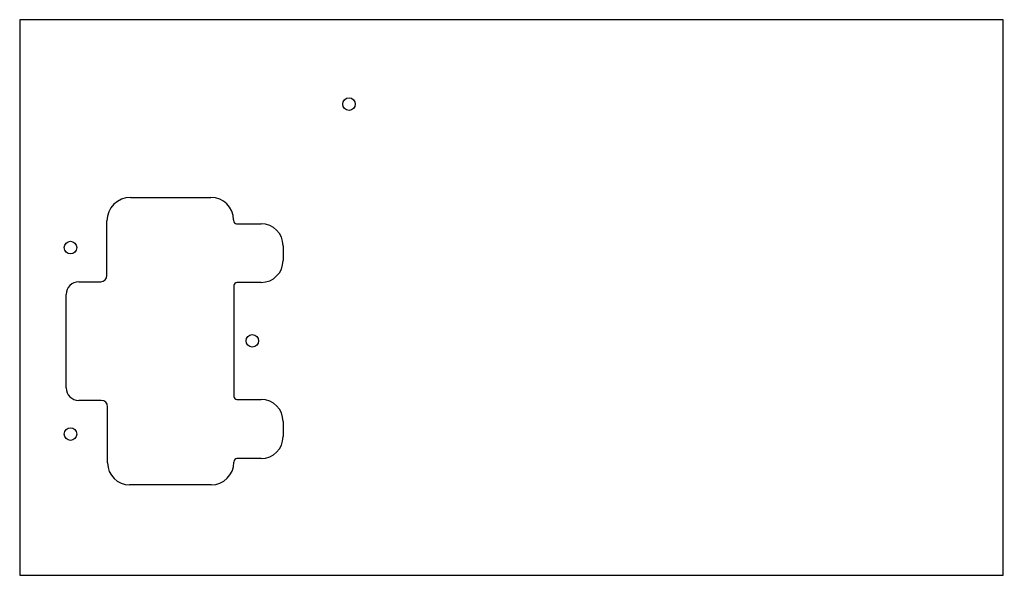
# Model space of a CAD drawing. Extents: x -63 to 94, y -45 to 44.
import ezdxf

# ---------------------------------------------------------------- set-up
doc = ezdxf.new("R2010")
doc.units = 0
doc.layers.get('0').update_dxf_attribs({"linetype": 'continuous'})

# ---------------------------------------------------------------- blocks, each defined once
blk = doc.blocks.new('FACEFEAT')
at = {"color": 0}
for p, q in [((90, 43.5), (-62.8, 43.5)), ((-62.8, 43.5), (-62.8, -45)), ((93.85, 43.5), (90, 43.5)), ((93.85, -45), (93.85, 43.5)), ((-45.15, 15.2), (-32.35, 15.2)), ((-48.9, 2.75), (-48.9, 11.45)), ((-28.75, 11.6), (-28.75, 11.5)), ((-28.25, 11), (-24.35, 11)), ((-20.85, 7.5), (-20.85, 5.15)), ((-53.4, 1.75), (-49.9, 1.75)), ((-24.35, 1.65), (-28.2, 1.65)), ((-28.7, 1.15), (-28.7, -16.5)), ((-55.4, -15.15), (-55.4, -0.25)), ((-49.8, -17.15), (-53.4, -17.15)), ((-28.2, -17), (-24.35, -17)), ((-48.8, -27.1), (-48.8, -18.15)), ((-20.85, -20.5), (-20.85, -22.9)), ((-24.35, -26.4), (-28.2, -26.4)), ((-28.7, -26.9), (-28.7, -27)), ((-32.3, -30.6), (-45.3, -30.6)), ((-62.8, -45), (93.85, -45))]:
    blk.add_line(p, q, dxfattribs=at)
for centre in [(-10.35, 30.05), (-54.7, 7.2), (-25.75, -7.65), (-54.7, -22.5)]:
    blk.add_circle(centre, 1, dxfattribs=at)
for centre, radius, start, end in [((-45.15, 11.45), 3.75, 90, -180), ((-32.35, 11.6), 3.6, 0, 89.9997), ((-28.25, 11.5), 0.5, 180, -90), ((-24.35, 7.5), 3.5, 0, 90), ((-24.35, 5.15), 3.5, -90, 0), ((-53.4, -0.25), 2, 90, -180), ((-49.9, 2.75), 1, -90, 0), ((-28.2, 1.15), 0.5, 90, -180), ((-53.4, -15.15), 2, 180, -90), ((-49.8, -18.15), 1, 0, 90), ((-28.2, -16.5), 0.5, -180, -90), ((-24.35, -20.5), 3.5, 0, 90), ((-24.35, -22.9), 3.5, -90, 0), ((-28.2, -26.9), 0.5, 90, -180), ((-45.3, -27.1), 3.5, -180, -90), ((-32.3, -27), 3.6, -90, 0)]:
    blk.add_arc(centre, radius, start, end, dxfattribs=at)

msp = doc.modelspace()

# ---------------------------------------------------------------- block references
at = {"color": 0}
msp.add_blockref('FACEFEAT', (0, 0), dxfattribs=at)

doc.saveas('drawing.dxf')
